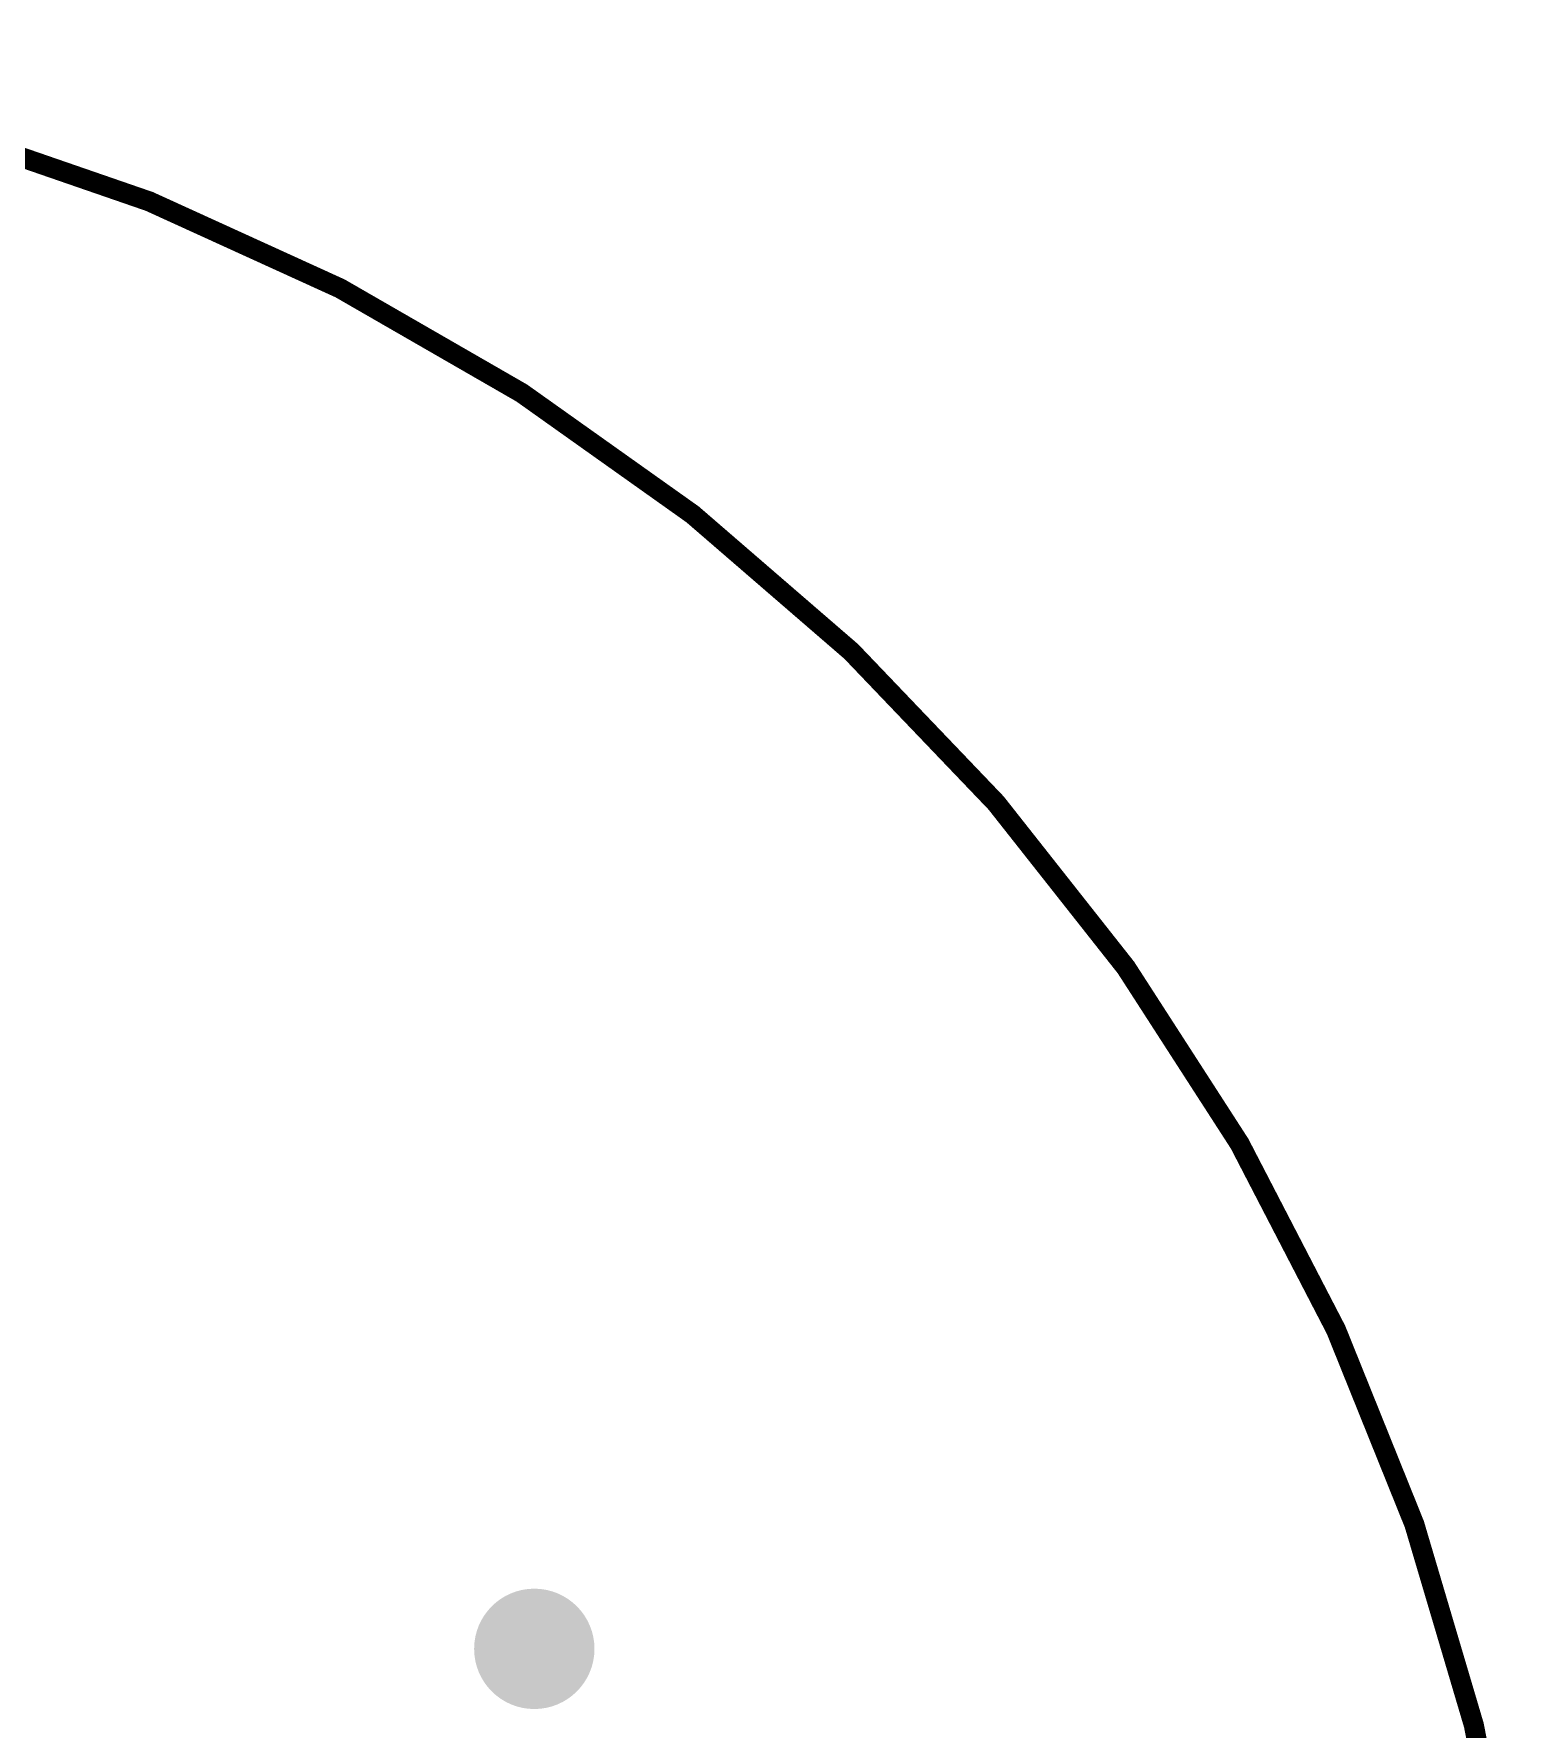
# Model space of a CAD drawing. Header units: millimetres. Extents: x -12.6 to 12.6, y -11.9 to 11.1.
# Drawn here: x 3.51 to 10.93, y 2.6 to 11.05 of the extents above; entities that cross this region are included whole.
import ezdxf

# ---------------------------------------------------------------- set-up
doc = ezdxf.new("R2010")
doc.units = ezdxf.units.MM
for name, color, linetype in [('BottomLayer', 5, 'Continuous'), ('Mechanical1', 6, 'Continuous'), ('TopLayer', 1, 'Continuous'), ('ViaHoleLayer', 16, 'Continuous')]:
    doc.layers.add(name, color=color, linetype=linetype)

msp = doc.modelspace()

# ---------------------------------------------------------------- hatches: boundary and pattern name
at = {"layer": 'BottomLayer'}
h = msp.add_hatch(color=5, dxfattribs=at)
edge = h.paths.add_edge_path()
edge.add_arc((6, 3), 0.3, 0, 360)
at = {"layer": 'TopLayer'}
h = msp.add_hatch(color=1, dxfattribs=at)
edge = h.paths.add_edge_path()
edge.add_arc((6, 3), 0.3, 0, 360)
at = {"layer": 'ViaHoleLayer'}
h = msp.add_hatch(color=16, dxfattribs=at)
edge = h.paths.add_edge_path()
edge.add_arc((6, 3), 0.15, 0, 360)

# ---------------------------------------------------------------- linework, layer by layer
at = {"layer": 'BottomLayer'}
for p, q in [((2.9881, 10.5952), (3.8102, 10.3281)), ((3.8102, 10.3281), (4.6088, 9.9973)), ((4.6088, 9.9973), (5.379, 9.6049)), ((5.379, 9.6049), (6.116, 9.1532)), ((6.116, 9.1532), (6.8153, 8.6451)), ((6.8153, 8.6451), (7.4726, 8.0838)), ((7.4726, 8.0838), (8.0838, 7.4726)), ((8.0838, 7.4726), (8.6451, 6.8153)), ((8.6451, 6.8153), (9.1532, 6.116)), ((9.1532, 6.116), (9.6049, 5.379)), ((9.6049, 5.379), (9.9973, 4.6088)), ((9.9973, 4.6088), (10.3281, 3.8102)), ((10.3281, 3.8102), (10.5952, 2.9881)), ((10.5952, 2.9881), (10.7643, 2.2837))]:
    msp.add_line(p, q, dxfattribs=at)
at = {"layer": 'Mechanical1', "const_width": 0.1}
msp.add_lwpolyline([(-10.8839, 1.5937, -0.864236), (10.8839, 1.5937)], format="xyb", dxfattribs=at)
at = {"layer": 'TopLayer'}
for p, q in [((2.9881, 10.5952), (3.8102, 10.3281)), ((3.8102, 10.3281), (4.6088, 9.9973)), ((4.6088, 9.9973), (5.379, 9.6049)), ((5.379, 9.6049), (6.116, 9.1532)), ((6.116, 9.1532), (6.8153, 8.6451)), ((6.8153, 8.6451), (7.4726, 8.0838)), ((7.4726, 8.0838), (8.0838, 7.4726)), ((8.0838, 7.4726), (8.6451, 6.8153)), ((8.6451, 6.8153), (9.1532, 6.116)), ((9.1532, 6.116), (9.6049, 5.379)), ((9.6049, 5.379), (9.9973, 4.6088)), ((9.9973, 4.6088), (10.3281, 3.8102)), ((10.3281, 3.8102), (10.5952, 2.9881)), ((10.5952, 2.9881), (10.7643, 2.2837))]:
    msp.add_line(p, q, dxfattribs=at)

doc.saveas('drawing.dxf')
